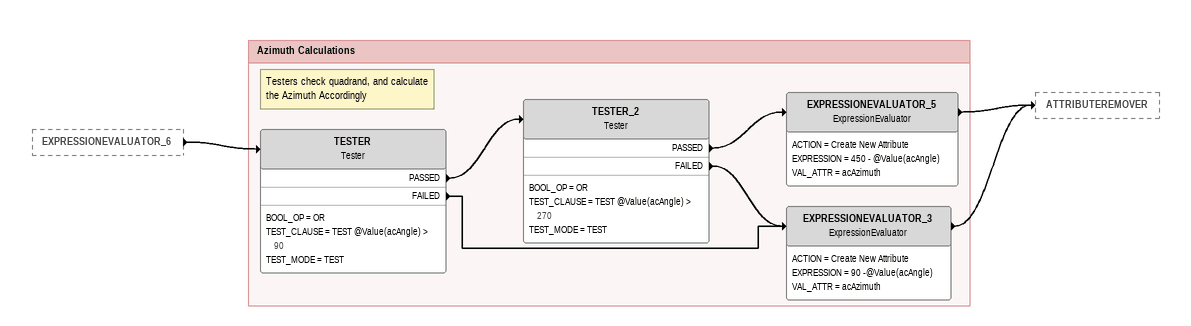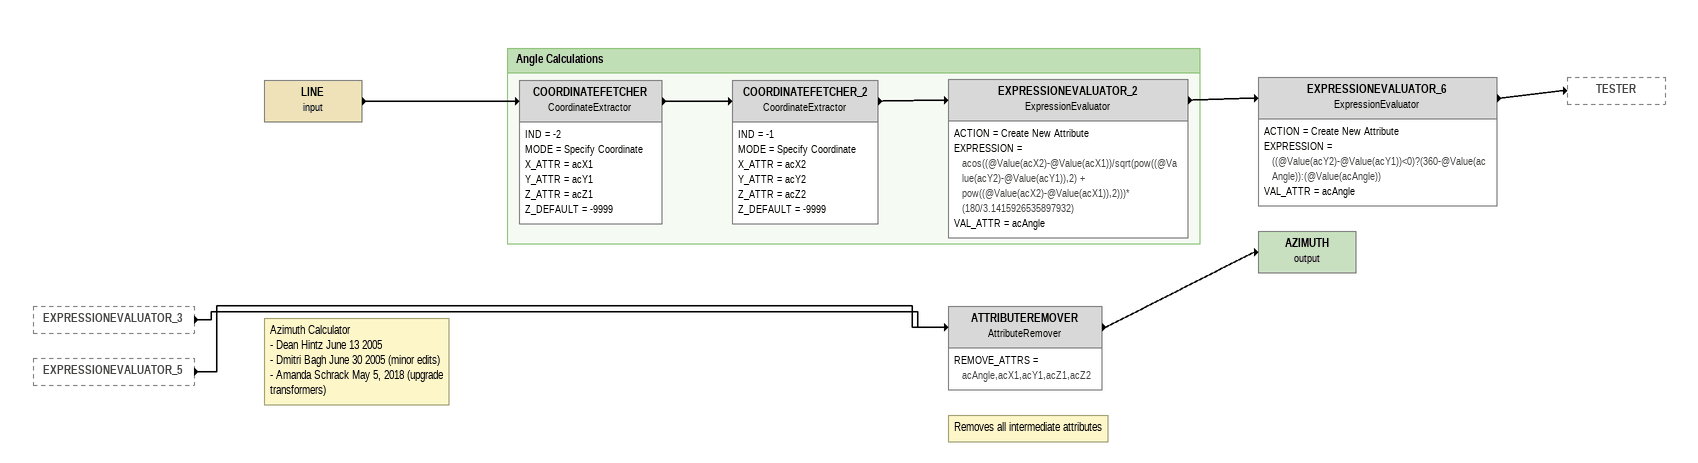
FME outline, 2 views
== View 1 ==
EXPRESSIONEVALUATOR_6 [outside]
    -> TESTER

Bookmark: Azimuth Calculations
Note: Testers check quadrand, and calculate the Azimuth Accordingly
TESTER: Tester
    BOOL_OP = OR
    TEST_CLAUSE = TEST @Value(acAngle) > 90
    TEST_MODE = TEST
    PASSED -> TESTER_2
    FAILED -> EXPRESSIONEVALUATOR_3
TESTER_2: Tester
    BOOL_OP = OR
    TEST_CLAUSE = TEST @Value(acAngle) > 270
    TEST_MODE = TEST
    PASSED -> EXPRESSIONEVALUATOR_5
    FAILED -> EXPRESSIONEVALUATOR_3
EXPRESSIONEVALUATOR_5: ExpressionEvaluator
    ACTION = Create New Attribute
    EXPRESSION = 450 - @Value(acAngle)
    VAL_ATTR = acAzimuth
    -> ATTRIBUTEREMOVER
EXPRESSIONEVALUATOR_3: ExpressionEvaluator
    ACTION = Create New Attribute
    EXPRESSION = 90 -@Value(acAngle)
    VAL_ATTR = acAzimuth
    -> ATTRIBUTEREMOVER

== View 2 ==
EXPRESSIONEVALUATOR_3 [outside]
    -> ATTRIBUTEREMOVER
EXPRESSIONEVALUATOR_5 [outside]
    -> ATTRIBUTEREMOVER
Note: Azimuth Calculator / - Dean Hintz June 13 2005 / - Dmitri Bagh June 30 2005 (minor edits) / - Amanda Schrack May 5, 2018 (upgrade transformers)
LINE (input)
    -> COORDINATEFETCHER
EXPRESSIONEVALUATOR_6: ExpressionEvaluator
    ACTION = Create New Attribute
    EXPRESSION = ((@Value(acY2)-@Value(acY1))<0)?(360-@Value(acAngle)):(@Value(acAngle))
    VAL_ATTR = acAngle
    -> TESTER
Note: Removes all intermediate attributes
ATTRIBUTEREMOVER: AttributeRemover
    REMOVE_ATTRS = acAngle,acX1,acY1,acZ1,acZ2
    -> AZIMUTH (output)
AZIMUTH (output)

Bookmark: Angle Calculations
COORDINATEFETCHER: CoordinateExtractor
    IND = -2
    MODE = Specify Coordinate
    X_ATTR = acX1
    Y_ATTR = acY1
    Z_ATTR = acZ1
    Z_DEFAULT = -9999
    -> COORDINATEFETCHER_2
COORDINATEFETCHER_2: CoordinateExtractor
    IND = -1
    MODE = Specify Coordinate
    X_ATTR = acX2
    Y_ATTR = acY2
    Z_ATTR = acZ2
    Z_DEFAULT = -9999
    -> EXPRESSIONEVALUATOR_2
EXPRESSIONEVALUATOR_2: ExpressionEvaluator
    ACTION = Create New Attribute
    EXPRESSION = acos((@Value(acX2)-@Value(acX1))/sqrt(pow((@Value(acY2)-@Value(acY1)),2) + pow((@Value(acX2)-@Value(acX1)),2)))* (180/3.1415926535897932)
    VAL_ATTR = acAngle
    -> EXPRESSIONEVALUATOR_6
